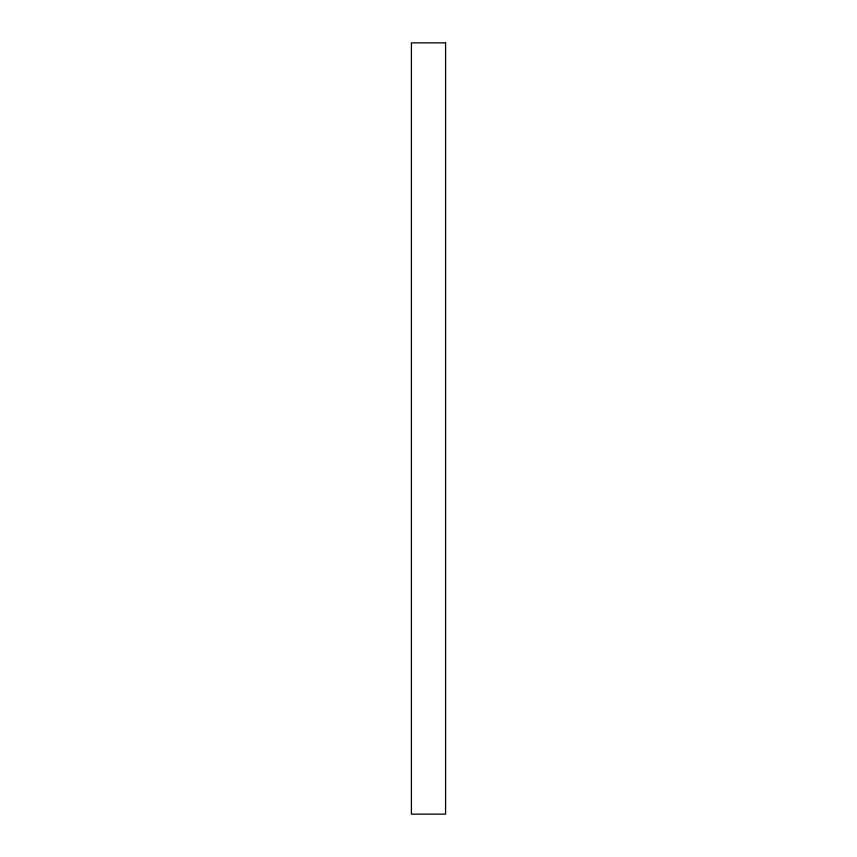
<?xml version="1.0" encoding="UTF-8"?>
<svg xmlns="http://www.w3.org/2000/svg" width="857" height="857" viewBox="0 0 857 857"><rect width="100%" height="100%" fill="white"/><g stroke="black" fill="none" stroke-linecap="round" stroke-linejoin="round"><path stroke-width="1.29" d="M445.586 42.85L411.414 42.85L411.414 814.15L445.586 814.15L445.586 42.85"/></g></svg>
